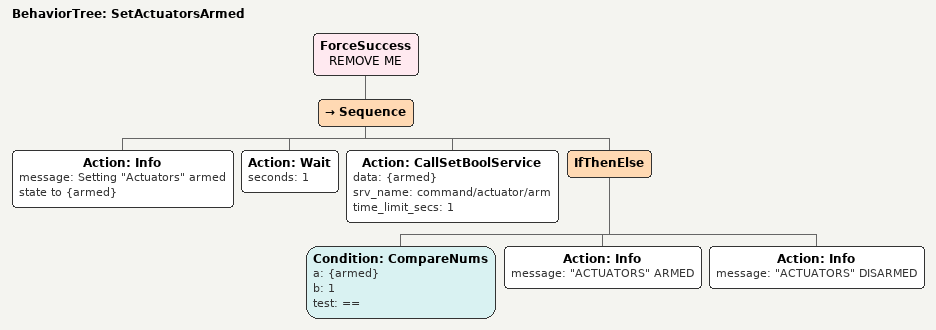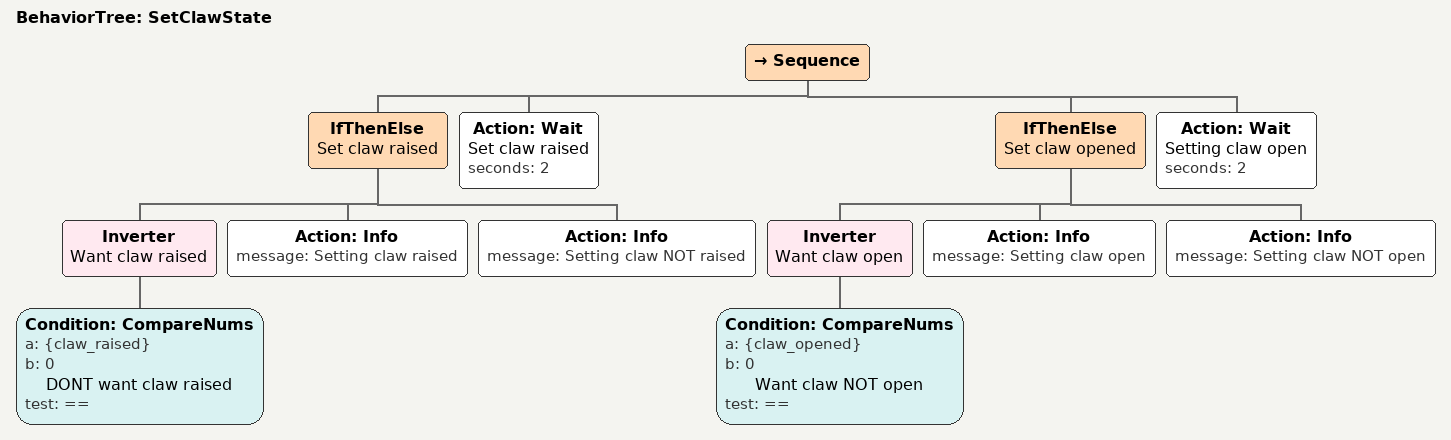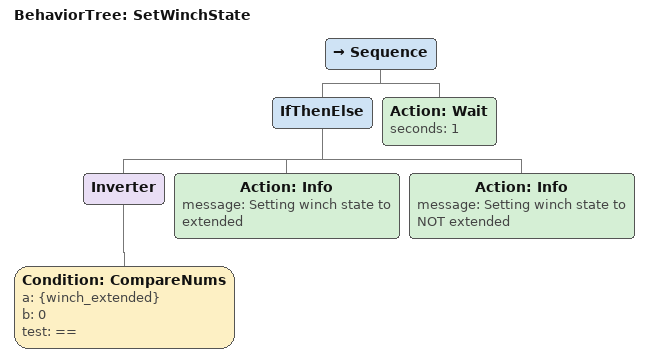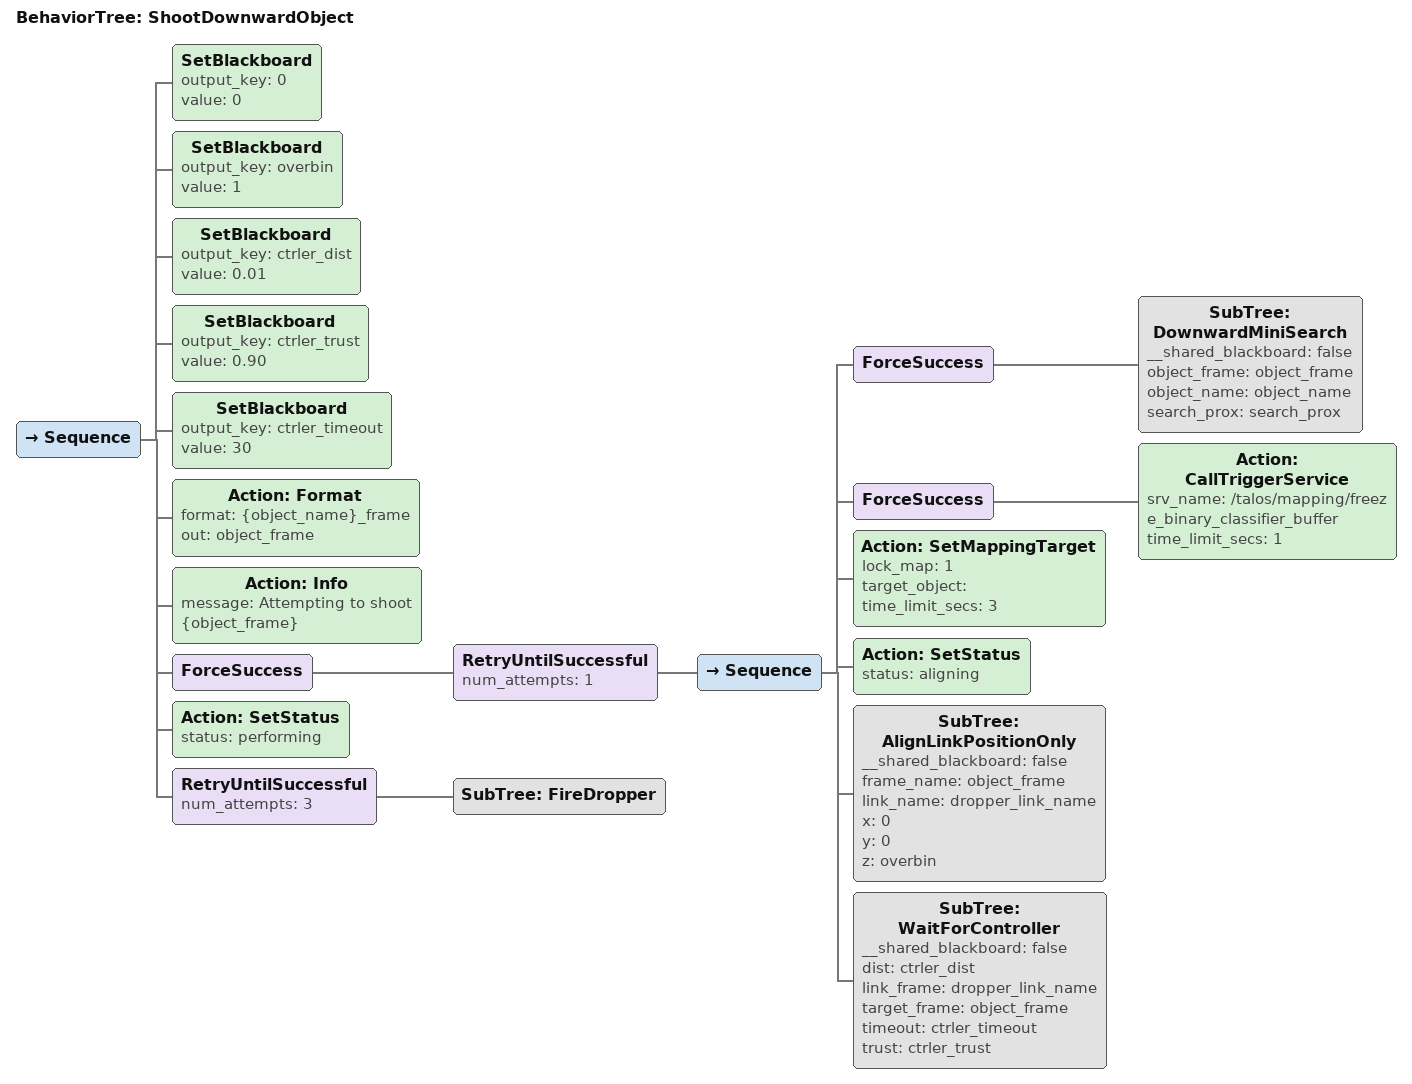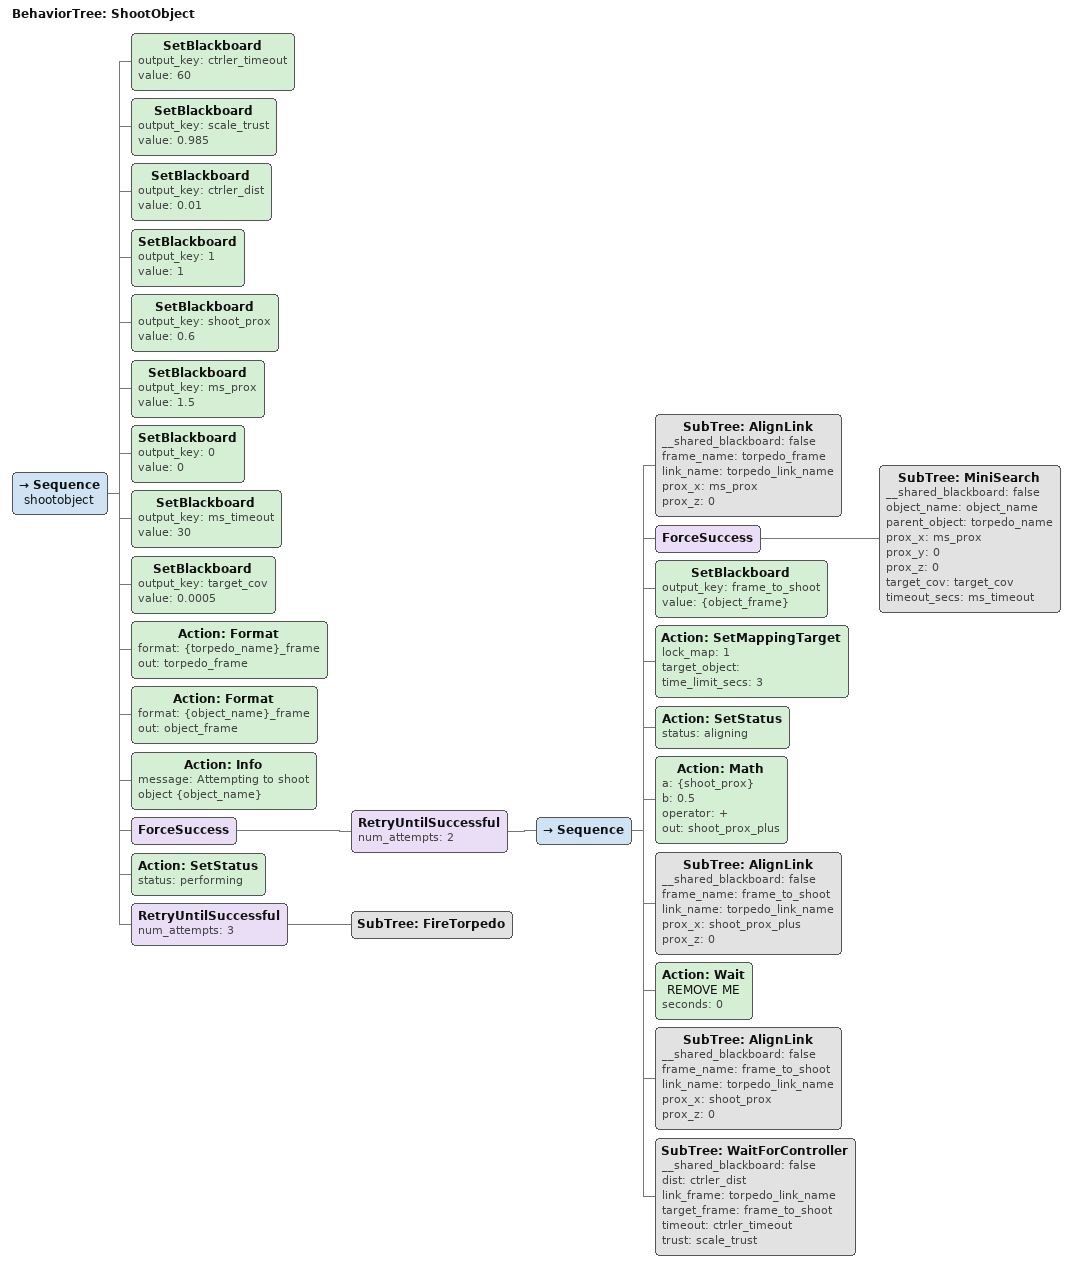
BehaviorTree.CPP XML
<BehaviorTree ID="SetActuatorsArmed">
    <ForceSuccess name="REMOVE ME">
        <Sequence>
            <Action ID="Info" message="Setting &quot;Actuators&quot; armed state to {armed}"/>
            <Action ID="Wait" seconds="1"/>
            <Action ID="CallSetBoolService" data="{armed}" srv_name="command/actuator/arm" time_limit_secs="1"/>
            <IfThenElse>
                <Condition ID="CompareNums" a="{armed}" b="1" test="=="/>
                <Action ID="Info" message="&quot;ACTUATORS&quot; ARMED"/>
                <Action ID="Info" message="&quot;ACTUATORS&quot; DISARMED"/>
            </IfThenElse>
        </Sequence>
    </ForceSuccess>
</BehaviorTree>

<BehaviorTree ID="SetClawState">
    <Sequence>
        <IfThenElse name="Set claw raised">
            <Inverter name="Want claw raised">
                <Condition ID="CompareNums" a="{claw_raised}" b="0" name="DONT want claw raised" test="=="/>
            </Inverter>
            <Action ID="Info" message="Setting claw raised"/>
            <Action ID="Info" message="Setting claw NOT raised"/>
        </IfThenElse>
        <Action ID="Wait" name="Set claw raised" seconds="2"/>
        <IfThenElse name="Set claw opened">
            <Inverter name="Want claw open">
                <Condition ID="CompareNums" a="{claw_opened}" b="0" name="Want claw NOT open" test="=="/>
            </Inverter>
            <Action ID="Info" message="Setting claw open"/>
            <Action ID="Info" message="Setting claw NOT open"/>
        </IfThenElse>
        <Action ID="Wait" name="Setting claw open" seconds="2"/>
    </Sequence>
</BehaviorTree>

<BehaviorTree ID="SetWinchState">
    <Sequence>
        <IfThenElse>
            <Inverter>
                <Condition ID="CompareNums" a="{winch_extended}" b="0" test="=="/>
            </Inverter>
            <Action ID="Info" message="Setting winch state to extended"/>
            <Action ID="Info" message="Setting winch state to NOT extended"/>
        </IfThenElse>
        <Action ID="Wait" seconds="1"/>
    </Sequence>
</BehaviorTree>

<BehaviorTree ID="ShootDownwardObject">
    <Sequence>
        <SetBlackboard output_key="0" value="0"/>
        <SetBlackboard output_key="overbin" value="1"/>
        <SetBlackboard output_key="ctrler_dist" value="0.01"/>
        <SetBlackboard output_key="ctrler_trust" value="0.90"/>
        <SetBlackboard output_key="ctrler_timeout" value="30"/>
        <Action ID="Format" format="{object_name}_frame" out="object_frame"/>
        <Action ID="Info" message="Attempting to shoot {object_frame}"/>
        <ForceSuccess>
            <RetryUntilSuccessful num_attempts="1">
                <Sequence>
                    <ForceSuccess>
                        <SubTree ID="DownwardMiniSearch" __shared_blackboard="false" object_frame="object_frame" object_name="object_name" search_prox="search_prox"/>
                    </ForceSuccess>
                    <ForceSuccess>
                        <Action ID="CallTriggerService" srv_name="/talos/mapping/freeze_binary_classifier_buffer" time_limit_secs="1"/>
                    </ForceSuccess>
                    <Action ID="SetMappingTarget" lock_map="1" target_object="" time_limit_secs="3"/>
                    <Action ID="SetStatus" status="aligning"/>
                    <SubTree ID="AlignLinkPositionOnly" __shared_blackboard="false" frame_name="object_frame" link_name="dropper_link_name" x="0" y="0" z="overbin"/>
                    <SubTree ID="WaitForController" __shared_blackboard="false" dist="ctrler_dist" link_frame="dropper_link_name" target_frame="object_frame" timeout="ctrler_timeout" trust="ctrler_trust"/>
                </Sequence>
            </RetryUntilSuccessful>
        </ForceSuccess>
        <Action ID="SetStatus" status="performing"/>
        <RetryUntilSuccessful num_attempts="3">
            <SubTree ID="FireDropper"/>
        </RetryUntilSuccessful>
    </Sequence>
</BehaviorTree>

<BehaviorTree ID="ShootObject">
    <Sequence name="shootobject">
        <SetBlackboard output_key="ctrler_timeout" value="60"/>
        <SetBlackboard output_key="scale_trust" value="0.985"/>
        <SetBlackboard output_key="ctrler_dist" value="0.01"/>
        <SetBlackboard output_key="1" value="1"/>
        <SetBlackboard output_key="shoot_prox" value="0.6"/>
        <SetBlackboard output_key="ms_prox" value="1.5"/>
        <SetBlackboard output_key="0" value="0"/>
        <SetBlackboard output_key="ms_timeout" value="30"/>
        <SetBlackboard output_key="target_cov" value="0.0005"/>
        <Action ID="Format" format="{torpedo_name}_frame" out="torpedo_frame"/>
        <Action ID="Format" format="{object_name}_frame" out="object_frame"/>
        <Action ID="Info" message="Attempting to shoot object {object_name}"/>
        <ForceSuccess>
            <RetryUntilSuccessful num_attempts="2">
                <Sequence>
                    <SubTree ID="AlignLink" __shared_blackboard="false" frame_name="torpedo_frame" link_name="torpedo_link_name" prox_x="ms_prox" prox_z="0"/>
                    <ForceSuccess>
                        <SubTree ID="MiniSearch" __shared_blackboard="false" object_name="object_name" parent_object="torpedo_name" prox_x="ms_prox" prox_y="0" prox_z="0" target_cov="target_cov" timeout_secs="ms_timeout"/>
                    </ForceSuccess>
                    <SetBlackboard output_key="frame_to_shoot" value="{object_frame}"/>
                    <Action ID="SetMappingTarget" lock_map="1" target_object="" time_limit_secs="3"/>
                    <Action ID="SetStatus" status="aligning"/>
                    <Action ID="Math" a="{shoot_prox}" b="0.5" operator="+" out="shoot_prox_plus"/>
                    <SubTree ID="AlignLink" __shared_blackboard="false" frame_name="frame_to_shoot" link_name="torpedo_link_name" prox_x="shoot_prox_plus" prox_z="0"/>
                    <Action ID="Wait" name="REMOVE ME" seconds="0"/>
                    <SubTree ID="AlignLink" __shared_blackboard="false" frame_name="frame_to_shoot" link_name="torpedo_link_name" prox_x="shoot_prox" prox_z="0"/>
                    <SubTree ID="WaitForController" __shared_blackboard="false" dist="ctrler_dist" link_frame="torpedo_link_name" target_frame="frame_to_shoot" timeout="ctrler_timeout" trust="scale_trust"/>
                </Sequence>
            </RetryUntilSuccessful>
        </ForceSuccess>
        <Action ID="SetStatus" status="performing"/>
        <RetryUntilSuccessful num_attempts="3">
            <SubTree ID="FireTorpedo"/>
        </RetryUntilSuccessful>
    </Sequence>
</BehaviorTree>
